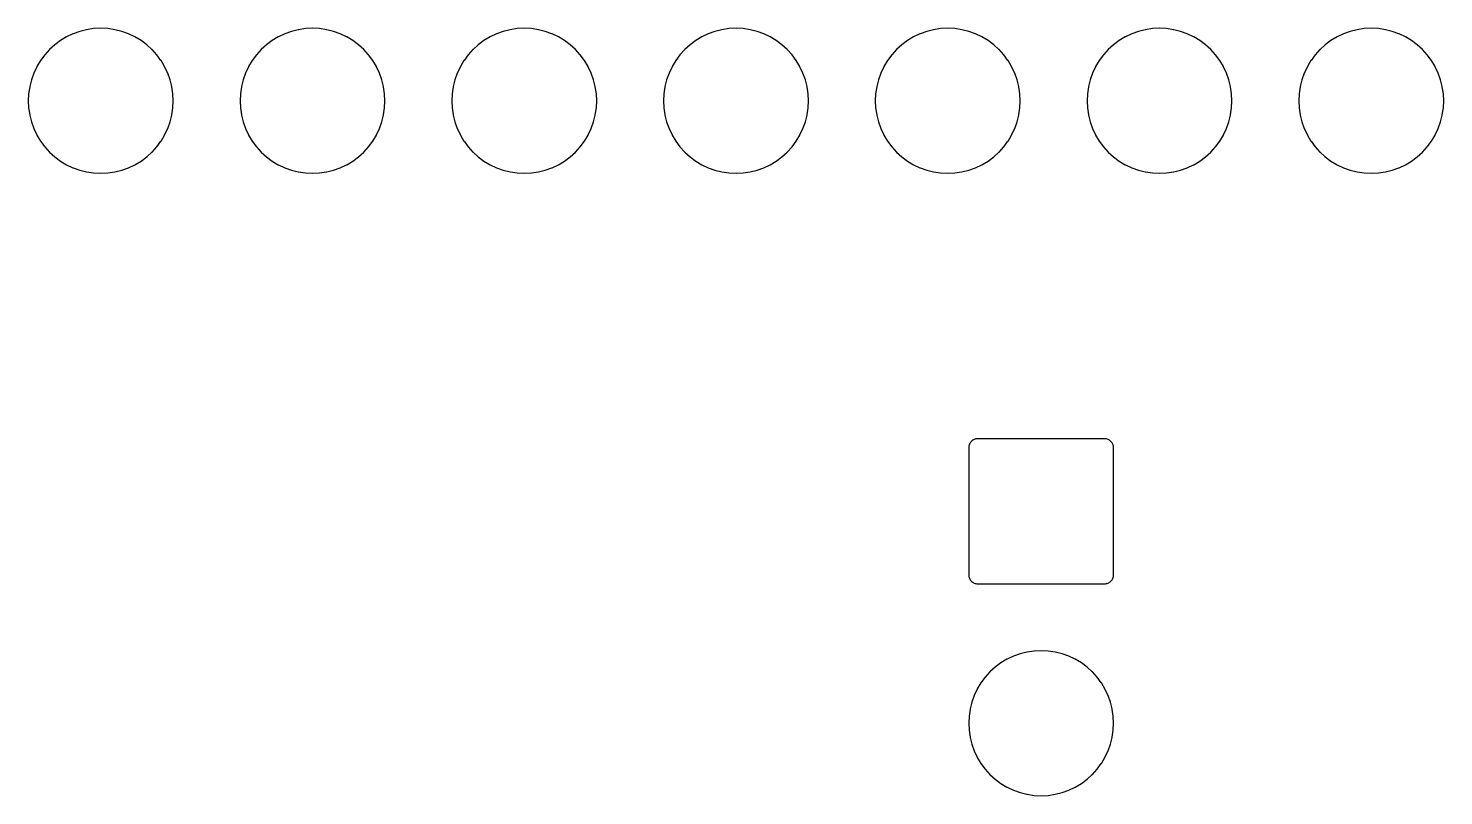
# Model space of a CAD drawing. Header units: metres. Extents: x 102.6 to 173.6, y -131.3 to -53.7.
# Drawn here: x 102.64 to 119.62, y -76.97 to -67.77 of the extents above; entities that cross this region are included whole.
import ezdxf

# ---------------------------------------------------------------- set-up
doc = ezdxf.new("R2010")
doc.units = ezdxf.units.M

msp = doc.modelspace()

# ---------------------------------------------------------------- linework, layer by layer
for points in [[(103.842, -69.443), (103.842, -69.443), (103.843, -69.443), (103.843, -69.443), (103.843, -69.443), (103.919, -69.406), (103.92, -69.406), (103.92, -69.406), (103.92, -69.406), (103.92, -69.406), (103.993, -69.363), (103.993, -69.363), (103.993, -69.363), (103.993, -69.362), (103.993, -69.362), (104.061, -69.312), (104.061, -69.312), (104.061, -69.312), (104.061, -69.312), (104.061, -69.312), (104.124, -69.255), (104.124, -69.255), (104.124, -69.254), (104.125, -69.254), (104.125, -69.254), (104.182, -69.191), (104.182, -69.191), (104.182, -69.191), (104.182, -69.191), (104.182, -69.191), (104.232, -69.123), (104.232, -69.123), (104.233, -69.123), (104.233, -69.123), (104.233, -69.123), (104.276, -69.05), (104.276, -69.05), (104.276, -69.05), (104.276, -69.05), (104.276, -69.049), (104.313, -68.973), (104.313, -68.973), (104.313, -68.973), (104.313, -68.972), (104.313, -68.972), (104.342, -68.892), (104.342, -68.892), (104.342, -68.892), (104.342, -68.892), (104.342, -68.892), (104.362, -68.81), (104.362, -68.81), (104.362, -68.81), (104.362, -68.809), (104.362, -68.809), (104.375, -68.725), (104.375, -68.725), (104.375, -68.725), (104.375, -68.725), (104.375, -68.725), (104.379, -68.64), (104.379, -68.64), (104.379, -68.64), (104.379, -68.64), (104.379, -68.64), (104.375, -68.555), (104.375, -68.555), (104.375, -68.555), (104.375, -68.555), (104.375, -68.555), (104.362, -68.471), (104.362, -68.471), (104.362, -68.47), (104.362, -68.47), (104.362, -68.47), (104.342, -68.388), (104.342, -68.388), (104.342, -68.388), (104.342, -68.388), (104.342, -68.388), (104.313, -68.308), (104.313, -68.308), (104.313, -68.307), (104.313, -68.307), (104.313, -68.307), (104.276, -68.231), (104.276, -68.23), (104.276, -68.23), (104.276, -68.23), (104.276, -68.23), (104.233, -68.157), (104.233, -68.157), (104.233, -68.157), (104.232, -68.157), (104.232, -68.157), (104.182, -68.089), (104.182, -68.089), (104.182, -68.089), (104.182, -68.089), (104.182, -68.089), (104.125, -68.026), (104.125, -68.026), (104.124, -68.026), (104.124, -68.025), (104.124, -68.025), (104.061, -67.968), (104.061, -67.968), (104.061, -67.968), (104.061, -67.968), (104.061, -67.968), (103.993, -67.918), (103.993, -67.918), (103.993, -67.917), (103.993, -67.917), (103.993, -67.917), (103.92, -67.874), (103.92, -67.874), (103.92, -67.874), (103.92, -67.874), (103.919, -67.874), (103.843, -67.837), (103.843, -67.837), (103.843, -67.837), (103.842, -67.837), (103.842, -67.837), (103.762, -67.808), (103.762, -67.808), (103.762, -67.808), (103.762, -67.808), (103.762, -67.808), (103.68, -67.788), (103.68, -67.788), (103.68, -67.788), (103.679, -67.788), (103.679, -67.788), (103.595, -67.775), (103.595, -67.775), (103.595, -67.775), (103.595, -67.775), (103.595, -67.775), (103.51, -67.771), (103.51, -67.771), (103.51, -67.771), (103.51, -67.771), (103.51, -67.771), (103.425, -67.775), (103.425, -67.775), (103.425, -67.775), (103.425, -67.775), (103.425, -67.775), (103.341, -67.788), (103.341, -67.788), (103.34, -67.788), (103.34, -67.788), (103.34, -67.788), (103.258, -67.808), (103.258, -67.808), (103.258, -67.808), (103.258, -67.808), (103.258, -67.808), (103.178, -67.837), (103.178, -67.837), (103.177, -67.837), (103.177, -67.837), (103.177, -67.837), (103.101, -67.874), (103.1, -67.874), (103.1, -67.874), (103.1, -67.874), (103.1, -67.874), (103.027, -67.917), (103.027, -67.917), (103.027, -67.917), (103.027, -67.918), (103.027, -67.918), (102.959, -67.968), (102.959, -67.968), (102.959, -67.968), (102.959, -67.968), (102.959, -67.968), (102.896, -68.025), (102.896, -68.025), (102.896, -68.026), (102.895, -68.026), (102.895, -68.026), (102.838, -68.089), (102.838, -68.089), (102.838, -68.089), (102.838, -68.089), (102.838, -68.089), (102.788, -68.157), (102.788, -68.157), (102.787, -68.157), (102.787, -68.157), (102.787, -68.157), (102.744, -68.23), (102.744, -68.23), (102.744, -68.23), (102.744, -68.23), (102.744, -68.231), (102.707, -68.307), (102.707, -68.307), (102.707, -68.307), (102.707, -68.308), (102.707, -68.308), (102.678, -68.388), (102.678, -68.388), (102.678, -68.388), (102.678, -68.388), (102.678, -68.388), (102.658, -68.47), (102.658, -68.47), (102.658, -68.47), (102.658, -68.471), (102.658, -68.471), (102.645, -68.555), (102.645, -68.555), (102.645, -68.555), (102.645, -68.555), (102.645, -68.555), (102.641, -68.64), (102.641, -68.64), (102.641, -68.64), (102.641, -68.64), (102.641, -68.64), (102.645, -68.725), (102.645, -68.725), (102.645, -68.725), (102.645, -68.725), (102.645, -68.725), (102.658, -68.809), (102.658, -68.809), (102.658, -68.81), (102.658, -68.81), (102.658, -68.81), (102.678, -68.892), (102.678, -68.892), (102.678, -68.892), (102.678, -68.892), (102.678, -68.892), (102.707, -68.972), (102.707, -68.972), (102.707, -68.973), (102.707, -68.973), (102.707, -68.973), (102.744, -69.049), (102.744, -69.05), (102.744, -69.05), (102.744, -69.05), (102.744, -69.05), (102.787, -69.123), (102.787, -69.123), (102.787, -69.123), (102.788, -69.123), (102.788, -69.123), (102.838, -69.191), (102.838, -69.191), (102.838, -69.191), (102.838, -69.191), (102.838, -69.191), (102.895, -69.254), (102.895, -69.254), (102.896, -69.254), (102.896, -69.255), (102.896, -69.255), (102.959, -69.312), (102.959, -69.312), (102.959, -69.312), (102.959, -69.312), (102.959, -69.312), (103.027, -69.362), (103.027, -69.362), (103.027, -69.363), (103.027, -69.363), (103.027, -69.363), (103.1, -69.406), (103.1, -69.406), (103.1, -69.406), (103.1, -69.406), (103.101, -69.406), (103.177, -69.443), (103.177, -69.443), (103.177, -69.443), (103.178, -69.443), (103.178, -69.443), (103.258, -69.472), (103.258, -69.472), (103.258, -69.472), (103.258, -69.472), (103.258, -69.472), (103.34, -69.492), (103.34, -69.492), (103.34, -69.492), (103.341, -69.492), (103.341, -69.492), (103.425, -69.505), (103.425, -69.505), (103.425, -69.505), (103.425, -69.505), (103.425, -69.505), (103.51, -69.509), (103.51, -69.509), (103.51, -69.509), (103.51, -69.509), (103.51, -69.509), (103.595, -69.505), (103.595, -69.505), (103.595, -69.505), (103.595, -69.505), (103.595, -69.505), (103.679, -69.492), (103.679, -69.492), (103.68, -69.492), (103.68, -69.492), (103.68, -69.492), (103.762, -69.472), (103.762, -69.472), (103.762, -69.472), (103.762, -69.472), (103.762, -69.472), (103.842, -69.443)], [(106.382, -69.443), (106.382, -69.443), (106.383, -69.443), (106.383, -69.443), (106.383, -69.443), (106.459, -69.406), (106.46, -69.406), (106.46, -69.406), (106.46, -69.406), (106.46, -69.406), (106.533, -69.363), (106.533, -69.363), (106.533, -69.363), (106.533, -69.362), (106.533, -69.362), (106.601, -69.312), (106.601, -69.312), (106.601, -69.312), (106.601, -69.312), (106.601, -69.312), (106.664, -69.255), (106.664, -69.255), (106.664, -69.254), (106.665, -69.254), (106.665, -69.254), (106.722, -69.191), (106.722, -69.191), (106.722, -69.191), (106.722, -69.191), (106.722, -69.191), (106.772, -69.123), (106.772, -69.123), (106.773, -69.123), (106.773, -69.123), (106.773, -69.123), (106.816, -69.05), (106.816, -69.05), (106.816, -69.05), (106.816, -69.05), (106.816, -69.049), (106.853, -68.973), (106.853, -68.973), (106.853, -68.973), (106.853, -68.972), (106.853, -68.972), (106.882, -68.892), (106.882, -68.892), (106.882, -68.892), (106.882, -68.892), (106.882, -68.892), (106.902, -68.81), (106.902, -68.81), (106.902, -68.81), (106.902, -68.809), (106.902, -68.809), (106.915, -68.725), (106.915, -68.725), (106.915, -68.725), (106.915, -68.725), (106.915, -68.725), (106.919, -68.64), (106.919, -68.64), (106.919, -68.64), (106.919, -68.64), (106.919, -68.64), (106.915, -68.555), (106.915, -68.555), (106.915, -68.555), (106.915, -68.555), (106.915, -68.555), (106.902, -68.471), (106.902, -68.471), (106.902, -68.47), (106.902, -68.47), (106.902, -68.47), (106.882, -68.388), (106.882, -68.388), (106.882, -68.388), (106.882, -68.388), (106.882, -68.388), (106.853, -68.308), (106.853, -68.308), (106.853, -68.307), (106.853, -68.307), (106.853, -68.307), (106.816, -68.231), (106.816, -68.23), (106.816, -68.23), (106.816, -68.23), (106.816, -68.23), (106.773, -68.157), (106.773, -68.157), (106.773, -68.157), (106.772, -68.157), (106.772, -68.157), (106.722, -68.089), (106.722, -68.089), (106.722, -68.089), (106.722, -68.089), (106.722, -68.089), (106.665, -68.026), (106.665, -68.026), (106.664, -68.026), (106.664, -68.025), (106.664, -68.025), (106.601, -67.968), (106.601, -67.968), (106.601, -67.968), (106.601, -67.968), (106.601, -67.968), (106.533, -67.918), (106.533, -67.918), (106.533, -67.917), (106.533, -67.917), (106.533, -67.917), (106.46, -67.874), (106.46, -67.874), (106.46, -67.874), (106.46, -67.874), (106.459, -67.874), (106.383, -67.837), (106.383, -67.837), (106.383, -67.837), (106.382, -67.837), (106.382, -67.837), (106.302, -67.808), (106.302, -67.808), (106.302, -67.808), (106.302, -67.808), (106.302, -67.808), (106.22, -67.788), (106.22, -67.788), (106.22, -67.788), (106.219, -67.788), (106.219, -67.788), (106.135, -67.775), (106.135, -67.775), (106.135, -67.775), (106.135, -67.775), (106.135, -67.775), (106.05, -67.771), (106.05, -67.771), (106.05, -67.771), (106.05, -67.771), (106.05, -67.771), (105.965, -67.775), (105.965, -67.775), (105.965, -67.775), (105.965, -67.775), (105.965, -67.775), (105.881, -67.788), (105.881, -67.788), (105.88, -67.788), (105.88, -67.788), (105.88, -67.788), (105.798, -67.808), (105.798, -67.808), (105.798, -67.808), (105.798, -67.808), (105.798, -67.808), (105.718, -67.837), (105.718, -67.837), (105.717, -67.837), (105.717, -67.837), (105.717, -67.837), (105.641, -67.874), (105.64, -67.874), (105.64, -67.874), (105.64, -67.874), (105.64, -67.874), (105.567, -67.917), (105.567, -67.917), (105.567, -67.917), (105.567, -67.918), (105.567, -67.918), (105.499, -67.968), (105.499, -67.968), (105.499, -67.968), (105.499, -67.968), (105.499, -67.968), (105.436, -68.025), (105.436, -68.025), (105.436, -68.026), (105.435, -68.026), (105.435, -68.026), (105.378, -68.089), (105.378, -68.089), (105.378, -68.089), (105.378, -68.089), (105.378, -68.089), (105.328, -68.157), (105.328, -68.157), (105.327, -68.157), (105.327, -68.157), (105.327, -68.157), (105.284, -68.23), (105.284, -68.23), (105.284, -68.23), (105.284, -68.23), (105.284, -68.231), (105.247, -68.307), (105.247, -68.307), (105.247, -68.307), (105.247, -68.308), (105.247, -68.308), (105.218, -68.388), (105.218, -68.388), (105.218, -68.388), (105.218, -68.388), (105.218, -68.388), (105.198, -68.47), (105.198, -68.47), (105.198, -68.47), (105.198, -68.471), (105.198, -68.471), (105.185, -68.555), (105.185, -68.555), (105.185, -68.555), (105.185, -68.555), (105.185, -68.555), (105.181, -68.64), (105.181, -68.64), (105.181, -68.64), (105.181, -68.64), (105.181, -68.64), (105.185, -68.725), (105.185, -68.725), (105.185, -68.725), (105.185, -68.725), (105.185, -68.725), (105.198, -68.809), (105.198, -68.809), (105.198, -68.81), (105.198, -68.81), (105.198, -68.81), (105.218, -68.892), (105.218, -68.892), (105.218, -68.892), (105.218, -68.892), (105.218, -68.892), (105.247, -68.972), (105.247, -68.972), (105.247, -68.973), (105.247, -68.973), (105.247, -68.973), (105.284, -69.049), (105.284, -69.05), (105.284, -69.05), (105.284, -69.05), (105.284, -69.05), (105.327, -69.123), (105.327, -69.123), (105.327, -69.123), (105.328, -69.123), (105.328, -69.123), (105.378, -69.191), (105.378, -69.191), (105.378, -69.191), (105.378, -69.191), (105.378, -69.191), (105.435, -69.254), (105.435, -69.254), (105.436, -69.254), (105.436, -69.255), (105.436, -69.255), (105.499, -69.312), (105.499, -69.312), (105.499, -69.312), (105.499, -69.312), (105.499, -69.312), (105.567, -69.362), (105.567, -69.362), (105.567, -69.363), (105.567, -69.363), (105.567, -69.363), (105.64, -69.406), (105.64, -69.406), (105.64, -69.406), (105.64, -69.406), (105.641, -69.406), (105.717, -69.443), (105.717, -69.443), (105.717, -69.443), (105.718, -69.443), (105.718, -69.443), (105.798, -69.472), (105.798, -69.472), (105.798, -69.472), (105.798, -69.472), (105.798, -69.472), (105.88, -69.492), (105.88, -69.492), (105.88, -69.492), (105.881, -69.492), (105.881, -69.492), (105.965, -69.505), (105.965, -69.505), (105.965, -69.505), (105.965, -69.505), (105.965, -69.505), (106.05, -69.509), (106.05, -69.509), (106.05, -69.509), (106.05, -69.509), (106.05, -69.509), (106.135, -69.505), (106.135, -69.505), (106.135, -69.505), (106.135, -69.505), (106.135, -69.505), (106.219, -69.492), (106.219, -69.492), (106.22, -69.492), (106.22, -69.492), (106.22, -69.492), (106.302, -69.472), (106.302, -69.472), (106.302, -69.472), (106.302, -69.472), (106.302, -69.472), (106.382, -69.443)], [(108.922, -69.443), (108.922, -69.443), (108.923, -69.443), (108.923, -69.443), (108.923, -69.443), (108.999, -69.406), (109, -69.406), (109, -69.406), (109, -69.406), (109, -69.406), (109.073, -69.363), (109.073, -69.363), (109.073, -69.363), (109.073, -69.362), (109.073, -69.362), (109.141, -69.312), (109.141, -69.312), (109.141, -69.312), (109.141, -69.312), (109.141, -69.312), (109.204, -69.255), (109.204, -69.255), (109.204, -69.254), (109.205, -69.254), (109.205, -69.254), (109.262, -69.191), (109.262, -69.191), (109.262, -69.191), (109.262, -69.191), (109.262, -69.191), (109.312, -69.123), (109.312, -69.123), (109.313, -69.123), (109.313, -69.123), (109.313, -69.123), (109.356, -69.05), (109.356, -69.05), (109.356, -69.05), (109.356, -69.05), (109.356, -69.049), (109.393, -68.973), (109.393, -68.973), (109.393, -68.973), (109.393, -68.972), (109.393, -68.972), (109.422, -68.892), (109.422, -68.892), (109.422, -68.892), (109.422, -68.892), (109.422, -68.892), (109.442, -68.81), (109.442, -68.81), (109.442, -68.81), (109.442, -68.809), (109.442, -68.809), (109.455, -68.725), (109.455, -68.725), (109.455, -68.725), (109.455, -68.725), (109.455, -68.725), (109.459, -68.64), (109.459, -68.64), (109.459, -68.64), (109.459, -68.64), (109.459, -68.64), (109.455, -68.555), (109.455, -68.555), (109.455, -68.555), (109.455, -68.555), (109.455, -68.555), (109.442, -68.471), (109.442, -68.471), (109.442, -68.47), (109.442, -68.47), (109.442, -68.47), (109.422, -68.388), (109.422, -68.388), (109.422, -68.388), (109.422, -68.388), (109.422, -68.388), (109.393, -68.308), (109.393, -68.308), (109.393, -68.307), (109.393, -68.307), (109.393, -68.307), (109.356, -68.231), (109.356, -68.23), (109.356, -68.23), (109.356, -68.23), (109.356, -68.23), (109.313, -68.157), (109.313, -68.157), (109.313, -68.157), (109.312, -68.157), (109.312, -68.157), (109.262, -68.089), (109.262, -68.089), (109.262, -68.089), (109.262, -68.089), (109.262, -68.089), (109.205, -68.026), (109.205, -68.026), (109.204, -68.026), (109.204, -68.025), (109.204, -68.025), (109.141, -67.968), (109.141, -67.968), (109.141, -67.968), (109.141, -67.968), (109.141, -67.968), (109.073, -67.918), (109.073, -67.918), (109.073, -67.917), (109.073, -67.917), (109.073, -67.917), (109, -67.874), (109, -67.874), (109, -67.874), (109, -67.874), (108.999, -67.874), (108.923, -67.837), (108.923, -67.837), (108.923, -67.837), (108.922, -67.837), (108.922, -67.837), (108.842, -67.808), (108.842, -67.808), (108.842, -67.808), (108.842, -67.808), (108.842, -67.808), (108.76, -67.788), (108.76, -67.788), (108.76, -67.788), (108.759, -67.788), (108.759, -67.788), (108.675, -67.775), (108.675, -67.775), (108.675, -67.775), (108.675, -67.775), (108.675, -67.775), (108.59, -67.771), (108.59, -67.771), (108.59, -67.771), (108.59, -67.771), (108.59, -67.771), (108.505, -67.775), (108.505, -67.775), (108.505, -67.775), (108.505, -67.775), (108.505, -67.775), (108.421, -67.788), (108.421, -67.788), (108.42, -67.788), (108.42, -67.788), (108.42, -67.788), (108.338, -67.808), (108.338, -67.808), (108.338, -67.808), (108.338, -67.808), (108.338, -67.808), (108.258, -67.837), (108.258, -67.837), (108.257, -67.837), (108.257, -67.837), (108.257, -67.837), (108.181, -67.874), (108.18, -67.874), (108.18, -67.874), (108.18, -67.874), (108.18, -67.874), (108.107, -67.917), (108.107, -67.917), (108.107, -67.917), (108.107, -67.918), (108.107, -67.918), (108.039, -67.968), (108.039, -67.968), (108.039, -67.968), (108.039, -67.968), (108.039, -67.968), (107.976, -68.025), (107.976, -68.025), (107.976, -68.026), (107.975, -68.026), (107.975, -68.026), (107.918, -68.089), (107.918, -68.089), (107.918, -68.089), (107.918, -68.089), (107.918, -68.089), (107.868, -68.157), (107.868, -68.157), (107.867, -68.157), (107.867, -68.157), (107.867, -68.157), (107.824, -68.23), (107.824, -68.23), (107.824, -68.23), (107.824, -68.23), (107.824, -68.231), (107.787, -68.307), (107.787, -68.307), (107.787, -68.307), (107.787, -68.308), (107.787, -68.308), (107.758, -68.388), (107.758, -68.388), (107.758, -68.388), (107.758, -68.388), (107.758, -68.388), (107.738, -68.47), (107.738, -68.47), (107.738, -68.47), (107.738, -68.471), (107.738, -68.471), (107.725, -68.555), (107.725, -68.555), (107.725, -68.555), (107.725, -68.555), (107.725, -68.555), (107.721, -68.64), (107.721, -68.64), (107.721, -68.64), (107.721, -68.64), (107.721, -68.64), (107.725, -68.725), (107.725, -68.725), (107.725, -68.725), (107.725, -68.725), (107.725, -68.725), (107.738, -68.809), (107.738, -68.809), (107.738, -68.81), (107.738, -68.81), (107.738, -68.81), (107.758, -68.892), (107.758, -68.892), (107.758, -68.892), (107.758, -68.892), (107.758, -68.892), (107.787, -68.972), (107.787, -68.972), (107.787, -68.973), (107.787, -68.973), (107.787, -68.973), (107.824, -69.049), (107.824, -69.05), (107.824, -69.05), (107.824, -69.05), (107.824, -69.05), (107.867, -69.123), (107.867, -69.123), (107.867, -69.123), (107.868, -69.123), (107.868, -69.123), (107.918, -69.191), (107.918, -69.191), (107.918, -69.191), (107.918, -69.191), (107.918, -69.191), (107.975, -69.254), (107.975, -69.254), (107.976, -69.254), (107.976, -69.255), (107.976, -69.255), (108.039, -69.312), (108.039, -69.312), (108.039, -69.312), (108.039, -69.312), (108.039, -69.312), (108.107, -69.362), (108.107, -69.362), (108.107, -69.363), (108.107, -69.363), (108.107, -69.363), (108.18, -69.406), (108.18, -69.406), (108.18, -69.406), (108.18, -69.406), (108.181, -69.406), (108.257, -69.443), (108.257, -69.443), (108.257, -69.443), (108.258, -69.443), (108.258, -69.443), (108.338, -69.472), (108.338, -69.472), (108.338, -69.472), (108.338, -69.472), (108.338, -69.472), (108.42, -69.492), (108.42, -69.492), (108.42, -69.492), (108.421, -69.492), (108.421, -69.492), (108.505, -69.505), (108.505, -69.505), (108.505, -69.505), (108.505, -69.505), (108.505, -69.505), (108.59, -69.509), (108.59, -69.509), (108.59, -69.509), (108.59, -69.509), (108.59, -69.509), (108.675, -69.505), (108.675, -69.505), (108.675, -69.505), (108.675, -69.505), (108.675, -69.505), (108.759, -69.492), (108.759, -69.492), (108.76, -69.492), (108.76, -69.492), (108.76, -69.492), (108.842, -69.472), (108.842, -69.472), (108.842, -69.472), (108.842, -69.472), (108.842, -69.472), (108.922, -69.443)], [(111.462, -69.443), (111.462, -69.443), (111.463, -69.443), (111.463, -69.443), (111.463, -69.443), (111.539, -69.406), (111.54, -69.406), (111.54, -69.406), (111.54, -69.406), (111.54, -69.406), (111.613, -69.363), (111.613, -69.363), (111.613, -69.363), (111.613, -69.362), (111.613, -69.362), (111.681, -69.312), (111.681, -69.312), (111.681, -69.312), (111.681, -69.312), (111.681, -69.312), (111.744, -69.255), (111.744, -69.255), (111.744, -69.254), (111.745, -69.254), (111.745, -69.254), (111.802, -69.191), (111.802, -69.191), (111.802, -69.191), (111.802, -69.191), (111.802, -69.191), (111.852, -69.123), (111.852, -69.123), (111.853, -69.123), (111.853, -69.123), (111.853, -69.123), (111.896, -69.05), (111.896, -69.05), (111.896, -69.05), (111.896, -69.05), (111.896, -69.049), (111.933, -68.973), (111.933, -68.973), (111.933, -68.973), (111.933, -68.972), (111.933, -68.972), (111.962, -68.892), (111.962, -68.892), (111.962, -68.892), (111.962, -68.892), (111.962, -68.892), (111.982, -68.81), (111.982, -68.81), (111.982, -68.81), (111.982, -68.809), (111.982, -68.809), (111.995, -68.725), (111.995, -68.725), (111.995, -68.725), (111.995, -68.725), (111.995, -68.725), (111.999, -68.64), (111.999, -68.64), (111.999, -68.64), (111.999, -68.64), (111.999, -68.64), (111.995, -68.555), (111.995, -68.555), (111.995, -68.555), (111.995, -68.555), (111.995, -68.555), (111.982, -68.471), (111.982, -68.471), (111.982, -68.47), (111.982, -68.47), (111.982, -68.47), (111.962, -68.388), (111.962, -68.388), (111.962, -68.388), (111.962, -68.388), (111.962, -68.388), (111.933, -68.308), (111.933, -68.308), (111.933, -68.307), (111.933, -68.307), (111.933, -68.307), (111.896, -68.231), (111.896, -68.23), (111.896, -68.23), (111.896, -68.23), (111.896, -68.23), (111.853, -68.157), (111.853, -68.157), (111.853, -68.157), (111.852, -68.157), (111.852, -68.157), (111.802, -68.089), (111.802, -68.089), (111.802, -68.089), (111.802, -68.089), (111.802, -68.089), (111.745, -68.026), (111.745, -68.026), (111.744, -68.026), (111.744, -68.025), (111.744, -68.025), (111.681, -67.968), (111.681, -67.968), (111.681, -67.968), (111.681, -67.968), (111.681, -67.968), (111.613, -67.918), (111.613, -67.918), (111.613, -67.917), (111.613, -67.917), (111.613, -67.917), (111.54, -67.874), (111.54, -67.874), (111.54, -67.874), (111.54, -67.874), (111.539, -67.874), (111.463, -67.837), (111.463, -67.837), (111.463, -67.837), (111.462, -67.837), (111.462, -67.837), (111.382, -67.808), (111.382, -67.808), (111.382, -67.808), (111.382, -67.808), (111.382, -67.808), (111.3, -67.788), (111.3, -67.788), (111.3, -67.788), (111.299, -67.788), (111.299, -67.788), (111.215, -67.775), (111.215, -67.775), (111.215, -67.775), (111.215, -67.775), (111.215, -67.775), (111.13, -67.771), (111.13, -67.771), (111.13, -67.771), (111.13, -67.771), (111.13, -67.771), (111.045, -67.775), (111.045, -67.775), (111.045, -67.775), (111.045, -67.775), (111.045, -67.775), (110.961, -67.788), (110.961, -67.788), (110.96, -67.788), (110.96, -67.788), (110.96, -67.788), (110.878, -67.808), (110.878, -67.808), (110.878, -67.808), (110.878, -67.808), (110.878, -67.808), (110.798, -67.837), (110.798, -67.837), (110.797, -67.837), (110.797, -67.837), (110.797, -67.837), (110.721, -67.874), (110.72, -67.874), (110.72, -67.874), (110.72, -67.874), (110.72, -67.874), (110.647, -67.917), (110.647, -67.917), (110.647, -67.917), (110.647, -67.918), (110.647, -67.918), (110.579, -67.968), (110.579, -67.968), (110.579, -67.968), (110.579, -67.968), (110.579, -67.968), (110.516, -68.025), (110.516, -68.025), (110.516, -68.026), (110.515, -68.026), (110.515, -68.026), (110.458, -68.089), (110.458, -68.089), (110.458, -68.089), (110.458, -68.089), (110.458, -68.089), (110.408, -68.157), (110.408, -68.157), (110.407, -68.157), (110.407, -68.157), (110.407, -68.157), (110.364, -68.23), (110.364, -68.23), (110.364, -68.23), (110.364, -68.23), (110.364, -68.231), (110.327, -68.307), (110.327, -68.307), (110.327, -68.307), (110.327, -68.308), (110.327, -68.308), (110.298, -68.388), (110.298, -68.388), (110.298, -68.388), (110.298, -68.388), (110.298, -68.388), (110.278, -68.47), (110.278, -68.47), (110.278, -68.47), (110.278, -68.471), (110.278, -68.471), (110.265, -68.555), (110.265, -68.555), (110.265, -68.555), (110.265, -68.555), (110.265, -68.555), (110.261, -68.64), (110.261, -68.64), (110.261, -68.64), (110.261, -68.64), (110.261, -68.64), (110.265, -68.725), (110.265, -68.725), (110.265, -68.725), (110.265, -68.725), (110.265, -68.725), (110.278, -68.809), (110.278, -68.809), (110.278, -68.81), (110.278, -68.81), (110.278, -68.81), (110.298, -68.892), (110.298, -68.892), (110.298, -68.892), (110.298, -68.892), (110.298, -68.892), (110.327, -68.972), (110.327, -68.972), (110.327, -68.973), (110.327, -68.973), (110.327, -68.973), (110.364, -69.049), (110.364, -69.05), (110.364, -69.05), (110.364, -69.05), (110.364, -69.05), (110.407, -69.123), (110.407, -69.123), (110.407, -69.123), (110.408, -69.123), (110.408, -69.123), (110.458, -69.191), (110.458, -69.191), (110.458, -69.191), (110.458, -69.191), (110.458, -69.191), (110.515, -69.254), (110.515, -69.254), (110.516, -69.254), (110.516, -69.255), (110.516, -69.255), (110.579, -69.312), (110.579, -69.312), (110.579, -69.312), (110.579, -69.312), (110.579, -69.312), (110.647, -69.362), (110.647, -69.362), (110.647, -69.363), (110.647, -69.363), (110.647, -69.363), (110.72, -69.406), (110.72, -69.406), (110.72, -69.406), (110.72, -69.406), (110.721, -69.406), (110.797, -69.443), (110.797, -69.443), (110.797, -69.443), (110.798, -69.443), (110.798, -69.443), (110.878, -69.472), (110.878, -69.472), (110.878, -69.472), (110.878, -69.472), (110.878, -69.472), (110.96, -69.492), (110.96, -69.492), (110.96, -69.492), (110.961, -69.492), (110.961, -69.492), (111.045, -69.505), (111.045, -69.505), (111.045, -69.505), (111.045, -69.505), (111.045, -69.505), (111.13, -69.509), (111.13, -69.509), (111.13, -69.509), (111.13, -69.509), (111.13, -69.509), (111.215, -69.505), (111.215, -69.505), (111.215, -69.505), (111.215, -69.505), (111.215, -69.505), (111.299, -69.492), (111.299, -69.492), (111.3, -69.492), (111.3, -69.492), (111.3, -69.492), (111.382, -69.472), (111.382, -69.472), (111.382, -69.472), (111.382, -69.472), (111.382, -69.472), (111.462, -69.443)], [(114.002, -69.443), (114.002, -69.443), (114.003, -69.443), (114.003, -69.443), (114.003, -69.443), (114.079, -69.406), (114.08, -69.406), (114.08, -69.406), (114.08, -69.406), (114.08, -69.406), (114.153, -69.363), (114.153, -69.363), (114.153, -69.363), (114.153, -69.362), (114.153, -69.362), (114.221, -69.312), (114.221, -69.312), (114.221, -69.312), (114.221, -69.312), (114.221, -69.312), (114.284, -69.255), (114.284, -69.255), (114.284, -69.254), (114.285, -69.254), (114.285, -69.254), (114.342, -69.191), (114.342, -69.191), (114.342, -69.191), (114.342, -69.191), (114.342, -69.191), (114.392, -69.123), (114.392, -69.123), (114.393, -69.123), (114.393, -69.123), (114.393, -69.123), (114.436, -69.05), (114.436, -69.05), (114.436, -69.05), (114.436, -69.05), (114.436, -69.049), (114.473, -68.973), (114.473, -68.973), (114.473, -68.973), (114.473, -68.972), (114.473, -68.972), (114.502, -68.892), (114.502, -68.892), (114.502, -68.892), (114.502, -68.892), (114.502, -68.892), (114.522, -68.81), (114.522, -68.81), (114.522, -68.81), (114.522, -68.809), (114.522, -68.809), (114.535, -68.725), (114.535, -68.725), (114.535, -68.725), (114.535, -68.725), (114.535, -68.725), (114.539, -68.64), (114.539, -68.64), (114.539, -68.64), (114.539, -68.64), (114.539, -68.64), (114.535, -68.555), (114.535, -68.555), (114.535, -68.555), (114.535, -68.555), (114.535, -68.555), (114.522, -68.471), (114.522, -68.471), (114.522, -68.47), (114.522, -68.47), (114.522, -68.47), (114.502, -68.388), (114.502, -68.388), (114.502, -68.388), (114.502, -68.388), (114.502, -68.388), (114.473, -68.308), (114.473, -68.308), (114.473, -68.307), (114.473, -68.307), (114.473, -68.307), (114.436, -68.231), (114.436, -68.23), (114.436, -68.23), (114.436, -68.23), (114.436, -68.23), (114.393, -68.157), (114.393, -68.157), (114.393, -68.157), (114.392, -68.157), (114.392, -68.157), (114.342, -68.089), (114.342, -68.089), (114.342, -68.089), (114.342, -68.089), (114.342, -68.089), (114.285, -68.026), (114.285, -68.026), (114.284, -68.026), (114.284, -68.025), (114.284, -68.025), (114.221, -67.968), (114.221, -67.968), (114.221, -67.968), (114.221, -67.968), (114.221, -67.968), (114.153, -67.918), (114.153, -67.918), (114.153, -67.917), (114.153, -67.917), (114.153, -67.917), (114.08, -67.874), (114.08, -67.874), (114.08, -67.874), (114.08, -67.874), (114.079, -67.874), (114.003, -67.837), (114.003, -67.837), (114.003, -67.837), (114.002, -67.837), (114.002, -67.837), (113.922, -67.808), (113.922, -67.808), (113.922, -67.808), (113.922, -67.808), (113.922, -67.808), (113.84, -67.788), (113.84, -67.788), (113.84, -67.788), (113.839, -67.788), (113.839, -67.788), (113.755, -67.775), (113.755, -67.775), (113.755, -67.775), (113.755, -67.775), (113.755, -67.775), (113.67, -67.771), (113.67, -67.771), (113.67, -67.771), (113.67, -67.771), (113.67, -67.771), (113.585, -67.775), (113.585, -67.775), (113.585, -67.775), (113.585, -67.775), (113.585, -67.775), (113.501, -67.788), (113.501, -67.788), (113.5, -67.788), (113.5, -67.788), (113.5, -67.788), (113.418, -67.808), (113.418, -67.808), (113.418, -67.808), (113.418, -67.808), (113.418, -67.808), (113.338, -67.837), (113.338, -67.837), (113.337, -67.837), (113.337, -67.837), (113.337, -67.837), (113.261, -67.874), (113.26, -67.874), (113.26, -67.874), (113.26, -67.874), (113.26, -67.874), (113.187, -67.917), (113.187, -67.917), (113.187, -67.917), (113.187, -67.918), (113.187, -67.918), (113.119, -67.968), (113.119, -67.968), (113.119, -67.968), (113.119, -67.968), (113.119, -67.968), (113.056, -68.025), (113.056, -68.025), (113.056, -68.026), (113.055, -68.026), (113.055, -68.026), (112.998, -68.089), (112.998, -68.089), (112.998, -68.089), (112.998, -68.089), (112.998, -68.089), (112.948, -68.157), (112.948, -68.157), (112.947, -68.157), (112.947, -68.157), (112.947, -68.157), (112.904, -68.23), (112.904, -68.23), (112.904, -68.23), (112.904, -68.23), (112.904, -68.231), (112.867, -68.307), (112.867, -68.307), (112.867, -68.307), (112.867, -68.308), (112.867, -68.308), (112.838, -68.388), (112.838, -68.388), (112.838, -68.388), (112.838, -68.388), (112.838, -68.388), (112.818, -68.47), (112.818, -68.47), (112.818, -68.47), (112.818, -68.471), (112.818, -68.471), (112.805, -68.555), (112.805, -68.555), (112.805, -68.555), (112.805, -68.555), (112.805, -68.555), (112.801, -68.64), (112.801, -68.64), (112.801, -68.64), (112.801, -68.64), (112.801, -68.64), (112.805, -68.725), (112.805, -68.725), (112.805, -68.725), (112.805, -68.725), (112.805, -68.725), (112.818, -68.809), (112.818, -68.809), (112.818, -68.81), (112.818, -68.81), (112.818, -68.81), (112.838, -68.892), (112.838, -68.892), (112.838, -68.892), (112.838, -68.892), (112.838, -68.892), (112.867, -68.972), (112.867, -68.972), (112.867, -68.973), (112.867, -68.973), (112.867, -68.973), (112.904, -69.049), (112.904, -69.05), (112.904, -69.05), (112.904, -69.05), (112.904, -69.05), (112.947, -69.123), (112.947, -69.123), (112.947, -69.123), (112.948, -69.123), (112.948, -69.123), (112.998, -69.191), (112.998, -69.191), (112.998, -69.191), (112.998, -69.191), (112.998, -69.191), (113.055, -69.254), (113.055, -69.254), (113.056, -69.254), (113.056, -69.255), (113.056, -69.255), (113.119, -69.312), (113.119, -69.312), (113.119, -69.312), (113.119, -69.312), (113.119, -69.312), (113.187, -69.362), (113.187, -69.362), (113.187, -69.363), (113.187, -69.363), (113.187, -69.363), (113.26, -69.406), (113.26, -69.406), (113.26, -69.406), (113.26, -69.406), (113.261, -69.406), (113.337, -69.443), (113.337, -69.443), (113.337, -69.443), (113.338, -69.443), (113.338, -69.443), (113.418, -69.472), (113.418, -69.472), (113.418, -69.472), (113.418, -69.472), (113.418, -69.472), (113.5, -69.492), (113.5, -69.492), (113.5, -69.492), (113.501, -69.492), (113.501, -69.492), (113.585, -69.505), (113.585, -69.505), (113.585, -69.505), (113.585, -69.505), (113.585, -69.505), (113.67, -69.509), (113.67, -69.509), (113.67, -69.509), (113.67, -69.509), (113.67, -69.509), (113.755, -69.505), (113.755, -69.505), (113.755, -69.505), (113.755, -69.505), (113.755, -69.505), (113.839, -69.492), (113.839, -69.492), (113.84, -69.492), (113.84, -69.492), (113.84, -69.492), (113.922, -69.472), (113.922, -69.472), (113.922, -69.472), (113.922, -69.472), (113.922, -69.472), (114.002, -69.443)], [(116.542, -69.443), (116.542, -69.443), (116.543, -69.443), (116.543, -69.443), (116.543, -69.443), (116.619, -69.406), (116.62, -69.406), (116.62, -69.406), (116.62, -69.406), (116.62, -69.406), (116.693, -69.363), (116.693, -69.363), (116.693, -69.363), (116.693, -69.362), (116.693, -69.362), (116.761, -69.312), (116.761, -69.312), (116.761, -69.312), (116.761, -69.312), (116.761, -69.312), (116.824, -69.255), (116.824, -69.255), (116.824, -69.254), (116.825, -69.254), (116.825, -69.254), (116.882, -69.191), (116.882, -69.191), (116.882, -69.191), (116.882, -69.191), (116.882, -69.191), (116.932, -69.123), (116.932, -69.123), (116.933, -69.123), (116.933, -69.123), (116.933, -69.123), (116.976, -69.05), (116.976, -69.05), (116.976, -69.05), (116.976, -69.05), (116.976, -69.049), (117.013, -68.973), (117.013, -68.973), (117.013, -68.973), (117.013, -68.972), (117.013, -68.972), (117.042, -68.892), (117.042, -68.892), (117.042, -68.892), (117.042, -68.892), (117.042, -68.892), (117.062, -68.81), (117.062, -68.81), (117.062, -68.81), (117.062, -68.809), (117.062, -68.809), (117.075, -68.725), (117.075, -68.725), (117.075, -68.725), (117.075, -68.725), (117.075, -68.725), (117.079, -68.64), (117.079, -68.64), (117.079, -68.64), (117.079, -68.64), (117.079, -68.64), (117.075, -68.555), (117.075, -68.555), (117.075, -68.555), (117.075, -68.555), (117.075, -68.555), (117.062, -68.471), (117.062, -68.471), (117.062, -68.47), (117.062, -68.47), (117.062, -68.47), (117.042, -68.388), (117.042, -68.388), (117.042, -68.388), (117.042, -68.388), (117.042, -68.388), (117.013, -68.308), (117.013, -68.308), (117.013, -68.307), (117.013, -68.307), (117.013, -68.307), (116.976, -68.231), (116.976, -68.23), (116.976, -68.23), (116.976, -68.23), (116.976, -68.23), (116.933, -68.157), (116.933, -68.157), (116.933, -68.157), (116.932, -68.157), (116.932, -68.157), (116.882, -68.089), (116.882, -68.089), (116.882, -68.089), (116.882, -68.089), (116.882, -68.089), (116.825, -68.026), (116.825, -68.026), (116.824, -68.026), (116.824, -68.025), (116.824, -68.025), (116.761, -67.968), (116.761, -67.968), (116.761, -67.968), (116.761, -67.968), (116.761, -67.968), (116.693, -67.918), (116.693, -67.918), (116.693, -67.917), (116.693, -67.917), (116.693, -67.917), (116.62, -67.874), (116.62, -67.874), (116.62, -67.874), (116.62, -67.874), (116.619, -67.874), (116.543, -67.837), (116.543, -67.837), (116.543, -67.837), (116.542, -67.837), (116.542, -67.837), (116.462, -67.808), (116.462, -67.808), (116.462, -67.808), (116.462, -67.808), (116.462, -67.808), (116.38, -67.788), (116.38, -67.788), (116.38, -67.788), (116.379, -67.788), (116.379, -67.788), (116.295, -67.775), (116.295, -67.775), (116.295, -67.775), (116.295, -67.775), (116.295, -67.775), (116.21, -67.771), (116.21, -67.771), (116.21, -67.771), (116.21, -67.771), (116.21, -67.771), (116.125, -67.775), (116.125, -67.775), (116.125, -67.775), (116.125, -67.775), (116.125, -67.775), (116.041, -67.788), (116.041, -67.788), (116.04, -67.788), (116.04, -67.788), (116.04, -67.788), (115.958, -67.808), (115.958, -67.808), (115.958, -67.808), (115.958, -67.808), (115.958, -67.808), (115.878, -67.837), (115.878, -67.837), (115.877, -67.837), (115.877, -67.837), (115.877, -67.837), (115.801, -67.874), (115.8, -67.874), (115.8, -67.874), (115.8, -67.874), (115.8, -67.874), (115.727, -67.917), (115.727, -67.917), (115.727, -67.917), (115.727, -67.918), (115.727, -67.918), (115.659, -67.968), (115.659, -67.968), (115.659, -67.968), (115.659, -67.968), (115.659, -67.968), (115.596, -68.025), (115.596, -68.025), (115.596, -68.026), (115.595, -68.026), (115.595, -68.026), (115.538, -68.089), (115.538, -68.089), (115.538, -68.089), (115.538, -68.089), (115.538, -68.089), (115.488, -68.157), (115.488, -68.157), (115.487, -68.157), (115.487, -68.157), (115.487, -68.157), (115.444, -68.23), (115.444, -68.23), (115.444, -68.23), (115.444, -68.23), (115.444, -68.231), (115.407, -68.307), (115.407, -68.307), (115.407, -68.307), (115.407, -68.308), (115.407, -68.308), (115.378, -68.388), (115.378, -68.388), (115.378, -68.388), (115.378, -68.388), (115.378, -68.388), (115.358, -68.47), (115.358, -68.47), (115.358, -68.47), (115.358, -68.471), (115.358, -68.471), (115.345, -68.555), (115.345, -68.555), (115.345, -68.555), (115.345, -68.555), (115.345, -68.555), (115.341, -68.64), (115.341, -68.64), (115.341, -68.64), (115.341, -68.64), (115.341, -68.64), (115.345, -68.725), (115.345, -68.725), (115.345, -68.725), (115.345, -68.725), (115.345, -68.725), (115.358, -68.809), (115.358, -68.809), (115.358, -68.81), (115.358, -68.81), (115.358, -68.81), (115.378, -68.892), (115.378, -68.892), (115.378, -68.892), (115.378, -68.892), (115.378, -68.892), (115.407, -68.972), (115.407, -68.972), (115.407, -68.973), (115.407, -68.973), (115.407, -68.973), (115.444, -69.049), (115.444, -69.05), (115.444, -69.05), (115.444, -69.05), (115.444, -69.05), (115.487, -69.123), (115.487, -69.123), (115.487, -69.123), (115.488, -69.123), (115.488, -69.123), (115.538, -69.191), (115.538, -69.191), (115.538, -69.191), (115.538, -69.191), (115.538, -69.191), (115.595, -69.254), (115.595, -69.254), (115.596, -69.254), (115.596, -69.255), (115.596, -69.255), (115.659, -69.312), (115.659, -69.312), (115.659, -69.312), (115.659, -69.312), (115.659, -69.312), (115.727, -69.362), (115.727, -69.362), (115.727, -69.363), (115.727, -69.363), (115.727, -69.363), (115.8, -69.406), (115.8, -69.406), (115.8, -69.406), (115.8, -69.406), (115.801, -69.406), (115.877, -69.443), (115.877, -69.443), (115.877, -69.443), (115.878, -69.443), (115.878, -69.443), (115.958, -69.472), (115.958, -69.472), (115.958, -69.472), (115.958, -69.472), (115.958, -69.472), (116.04, -69.492), (116.04, -69.492), (116.04, -69.492), (116.041, -69.492), (116.041, -69.492), (116.125, -69.505), (116.125, -69.505), (116.125, -69.505), (116.125, -69.505), (116.125, -69.505), (116.21, -69.509), (116.21, -69.509), (116.21, -69.509), (116.21, -69.509), (116.21, -69.509), (116.295, -69.505), (116.295, -69.505), (116.295, -69.505), (116.295, -69.505), (116.295, -69.505), (116.379, -69.492), (116.379, -69.492), (116.38, -69.492), (116.38, -69.492), (116.38, -69.492), (116.462, -69.472), (116.462, -69.472), (116.462, -69.472), (116.462, -69.472), (116.462, -69.472), (116.542, -69.443)], [(119.082, -69.443), (119.082, -69.443), (119.083, -69.443), (119.083, -69.443), (119.083, -69.443), (119.159, -69.406), (119.16, -69.406), (119.16, -69.406), (119.16, -69.406), (119.16, -69.406), (119.233, -69.363), (119.233, -69.363), (119.233, -69.363), (119.233, -69.362), (119.233, -69.362), (119.301, -69.312), (119.301, -69.312), (119.301, -69.312), (119.301, -69.312), (119.301, -69.312), (119.364, -69.255), (119.364, -69.255), (119.364, -69.254), (119.365, -69.254), (119.365, -69.254), (119.422, -69.191), (119.422, -69.191), (119.422, -69.191), (119.422, -69.191), (119.422, -69.191), (119.472, -69.123), (119.472, -69.123), (119.473, -69.123), (119.473, -69.123), (119.473, -69.123), (119.516, -69.05), (119.516, -69.05), (119.516, -69.05), (119.516, -69.05), (119.516, -69.049), (119.553, -68.973), (119.553, -68.973), (119.553, -68.973), (119.553, -68.972), (119.553, -68.972), (119.582, -68.892), (119.582, -68.892), (119.582, -68.892), (119.582, -68.892), (119.582, -68.892), (119.602, -68.81), (119.602, -68.81), (119.602, -68.81), (119.602, -68.809), (119.602, -68.809), (119.615, -68.725), (119.615, -68.725), (119.615, -68.725), (119.615, -68.725), (119.615, -68.725), (119.619, -68.64), (119.619, -68.64), (119.619, -68.64), (119.619, -68.64), (119.619, -68.64), (119.615, -68.555), (119.615, -68.555), (119.615, -68.555), (119.615, -68.555), (119.615, -68.555), (119.602, -68.471), (119.602, -68.471), (119.602, -68.47), (119.602, -68.47), (119.602, -68.47), (119.582, -68.388), (119.582, -68.388), (119.582, -68.388), (119.582, -68.388), (119.582, -68.388), (119.553, -68.308), (119.553, -68.308), (119.553, -68.307), (119.553, -68.307), (119.553, -68.307), (119.516, -68.231), (119.516, -68.23), (119.516, -68.23), (119.516, -68.23), (119.516, -68.23), (119.473, -68.157), (119.473, -68.157), (119.473, -68.157), (119.472, -68.157), (119.472, -68.157), (119.422, -68.089), (119.422, -68.089), (119.422, -68.089), (119.422, -68.089), (119.422, -68.089), (119.365, -68.026), (119.365, -68.026), (119.364, -68.026), (119.364, -68.025), (119.364, -68.025), (119.301, -67.968), (119.301, -67.968), (119.301, -67.968), (119.301, -67.968), (119.301, -67.968), (119.233, -67.918), (119.233, -67.918), (119.233, -67.917), (119.233, -67.917), (119.233, -67.917), (119.16, -67.874), (119.16, -67.874), (119.16, -67.874), (119.16, -67.874), (119.159, -67.874), (119.083, -67.837), (119.083, -67.837), (119.083, -67.837), (119.082, -67.837), (119.082, -67.837), (119.002, -67.808), (119.002, -67.808), (119.002, -67.808), (119.002, -67.808), (119.002, -67.808), (118.92, -67.788), (118.92, -67.788), (118.92, -67.788), (118.919, -67.788), (118.919, -67.788), (118.835, -67.775), (118.835, -67.775), (118.835, -67.775), (118.835, -67.775), (118.835, -67.775), (118.75, -67.771), (118.75, -67.771), (118.75, -67.771), (118.75, -67.771), (118.75, -67.771), (118.665, -67.775), (118.665, -67.775), (118.665, -67.775), (118.665, -67.775), (118.665, -67.775), (118.581, -67.788), (118.581, -67.788), (118.58, -67.788), (118.58, -67.788), (118.58, -67.788), (118.498, -67.808), (118.498, -67.808), (118.498, -67.808), (118.498, -67.808), (118.498, -67.808), (118.418, -67.837), (118.418, -67.837), (118.417, -67.837), (118.417, -67.837), (118.417, -67.837), (118.341, -67.874), (118.34, -67.874), (118.34, -67.874), (118.34, -67.874), (118.34, -67.874), (118.267, -67.917), (118.267, -67.917), (118.267, -67.917), (118.267, -67.918), (118.267, -67.918), (118.199, -67.968), (118.199, -67.968), (118.199, -67.968), (118.199, -67.968), (118.199, -67.968), (118.136, -68.025), (118.136, -68.025), (118.136, -68.026), (118.135, -68.026), (118.135, -68.026), (118.078, -68.089), (118.078, -68.089), (118.078, -68.089), (118.078, -68.089), (118.078, -68.089), (118.028, -68.157), (118.028, -68.157), (118.027, -68.157), (118.027, -68.157), (118.027, -68.157), (117.984, -68.23), (117.984, -68.23), (117.984, -68.23), (117.984, -68.23), (117.984, -68.231), (117.947, -68.307), (117.947, -68.307), (117.947, -68.307), (117.947, -68.308), (117.947, -68.308), (117.918, -68.388), (117.918, -68.388), (117.918, -68.388), (117.918, -68.388), (117.918, -68.388), (117.898, -68.47), (117.898, -68.47), (117.898, -68.47), (117.898, -68.471), (117.898, -68.471), (117.885, -68.555), (117.885, -68.555), (117.885, -68.555), (117.885, -68.555), (117.885, -68.555), (117.881, -68.64), (117.881, -68.64), (117.881, -68.64), (117.881, -68.64), (117.881, -68.64), (117.885, -68.725), (117.885, -68.725), (117.885, -68.725), (117.885, -68.725), (117.885, -68.725), (117.898, -68.809), (117.898, -68.809), (117.898, -68.81), (117.898, -68.81), (117.898, -68.81), (117.918, -68.892), (117.918, -68.892), (117.918, -68.892), (117.918, -68.892), (117.918, -68.892), (117.947, -68.972), (117.947, -68.972), (117.947, -68.973), (117.947, -68.973), (117.947, -68.973), (117.984, -69.049), (117.984, -69.05), (117.984, -69.05), (117.984, -69.05), (117.984, -69.05), (118.027, -69.123), (118.027, -69.123), (118.027, -69.123), (118.028, -69.123), (118.028, -69.123), (118.078, -69.191), (118.078, -69.191), (118.078, -69.191), (118.078, -69.191), (118.078, -69.191), (118.135, -69.254), (118.135, -69.254), (118.136, -69.254), (118.136, -69.255), (118.136, -69.255), (118.199, -69.312), (118.199, -69.312), (118.199, -69.312), (118.199, -69.312), (118.199, -69.312), (118.267, -69.362), (118.267, -69.362), (118.267, -69.363), (118.267, -69.363), (118.267, -69.363), (118.34, -69.406), (118.34, -69.406), (118.34, -69.406), (118.34, -69.406), (118.341, -69.406), (118.417, -69.443), (118.417, -69.443), (118.417, -69.443), (118.418, -69.443), (118.418, -69.443), (118.498, -69.472), (118.498, -69.472), (118.498, -69.472), (118.498, -69.472), (118.498, -69.472), (118.58, -69.492), (118.58, -69.492), (118.58, -69.492), (118.581, -69.492), (118.581, -69.492), (118.665, -69.505), (118.665, -69.505), (118.665, -69.505), (118.665, -69.505), (118.665, -69.505), (118.75, -69.509), (118.75, -69.509), (118.75, -69.509), (118.75, -69.509), (118.75, -69.509), (118.835, -69.505), (118.835, -69.505), (118.835, -69.505), (118.835, -69.505), (118.835, -69.505), (118.919, -69.492), (118.919, -69.492), (118.92, -69.492), (118.92, -69.492), (118.92, -69.492), (119.002, -69.472), (119.002, -69.472), (119.002, -69.472), (119.002, -69.472), (119.002, -69.472), (119.082, -69.443)], [(115.659, -72.798), (115.659, -72.798), (115.659, -72.798), (115.658, -72.788), (115.658, -72.788), (115.658, -72.788), (115.658, -72.787), (115.658, -72.787), (115.657, -72.777), (115.657, -72.777), (115.657, -72.777), (115.657, -72.777), (115.657, -72.777), (115.654, -72.767), (115.654, -72.767), (115.654, -72.767), (115.654, -72.767), (115.654, -72.767), (115.651, -72.757), (115.651, -72.757), (115.651, -72.757), (115.651, -72.757), (115.651, -72.757), (115.646, -72.748), (115.646, -72.748), (115.646, -72.748), (115.646, -72.747), (115.646, -72.747), (115.641, -72.739), (115.641, -72.739), (115.641, -72.739), (115.641, -72.738), (115.641, -72.738), (115.635, -72.73), (115.635, -72.73), (115.635, -72.73), (115.635, -72.73), (115.635, -72.73), (115.628, -72.723), (115.628, -72.722), (115.628, -72.722), (115.628, -72.722), (115.627, -72.722), (115.62, -72.715), (115.62, -72.715), (115.62, -72.715), (115.62, -72.715), (115.62, -72.715), (115.612, -72.709), (115.612, -72.709), (115.611, -72.709), (115.611, -72.709), (115.611, -72.709), (115.603, -72.704), (115.603, -72.704), (115.602, -72.704), (115.602, -72.704), (115.602, -72.704), (115.593, -72.699), (115.593, -72.699), (115.593, -72.699), (115.593, -72.699), (115.593, -72.699), (115.583, -72.696), (115.583, -72.696), (115.583, -72.696), (115.583, -72.696), (115.583, -72.696), (115.573, -72.693), (115.573, -72.693), (115.573, -72.693), (115.573, -72.693), (115.573, -72.693), (115.563, -72.692), (115.563, -72.692), (115.562, -72.692), (115.562, -72.692), (115.562, -72.692), (115.552, -72.691), (115.552, -72.691), (115.552, -72.691), (114.028, -72.691), (114.028, -72.691), (114.028, -72.691), (114.018, -72.692), (114.018, -72.692), (114.018, -72.692), (114.017, -72.692), (114.017, -72.692), (114.007, -72.693), (114.007, -72.693), (114.007, -72.693), (114.007, -72.693), (114.007, -72.693), (113.997, -72.696), (113.997, -72.696), (113.997, -72.696), (113.997, -72.696), (113.997, -72.696), (113.987, -72.699), (113.987, -72.699), (113.987, -72.699), (113.987, -72.699), (113.987, -72.699), (113.978, -72.704), (113.978, -72.704), (113.978, -72.704), (113.977, -72.704), (113.977, -72.704), (113.969, -72.709), (113.969, -72.709), (113.969, -72.709), (113.968, -72.709), (113.968, -72.709), (113.96, -72.715), (113.96, -72.715), (113.96, -72.715), (113.96, -72.715), (113.96, -72.715), (113.953, -72.722), (113.952, -72.722), (113.952, -72.722), (113.952, -72.722), (113.952, -72.723), (113.945, -72.73), (113.945, -72.73), (113.945, -72.73), (113.945, -72.73), (113.945, -72.73), (113.939, -72.738), (113.939, -72.738), (113.939, -72.739), (113.939, -72.739), (113.939, -72.739), (113.934, -72.747), (113.934, -72.747), (113.934, -72.748), (113.934, -72.748), (113.934, -72.748), (113.929, -72.757), (113.929, -72.757), (113.929, -72.757), (113.929, -72.757), (113.929, -72.757), (113.926, -72.767), (113.926, -72.767), (113.926, -72.767), (113.926, -72.767), (113.926, -72.767), (113.923, -72.777), (113.923, -72.777), (113.923, -72.777), (113.923, -72.777), (113.923, -72.777), (113.922, -72.787), (113.922, -72.787), (113.922, -72.788), (113.921, -72.788), (113.921, -72.788), (113.921, -72.798), (113.921, -72.798), (113.921, -72.798), (113.921, -74.322), (113.921, -74.322), (113.921, -74.322), (113.921, -74.332), (113.921, -74.332), (113.922, -74.332), (113.922, -74.333), (113.922, -74.333), (113.923, -74.343), (113.923, -74.343), (113.923, -74.343), (113.923, -74.343), (113.923, -74.343), (113.926, -74.353), (113.926, -74.353), (113.926, -74.353), (113.926, -74.353), (113.926, -74.353), (113.929, -74.363), (113.929, -74.363), (113.929, -74.363), (113.929, -74.363), (113.929, -74.363), (113.934, -74.372), (113.934, -74.372), (113.934, -74.372), (113.934, -74.373), (113.934, -74.373), (113.939, -74.381), (113.939, -74.381), (113.939, -74.381), (113.939, -74.382), (113.939, -74.382), (113.945, -74.39), (113.945, -74.39), (113.945, -74.39), (113.945, -74.39), (113.945, -74.39), (113.952, -74.397), (113.952, -74.398), (113.952, -74.398), (113.952, -74.398), (113.953, -74.398), (113.96, -74.405), (113.96, -74.405), (113.96, -74.405), (113.96, -74.405), (113.96, -74.405), (113.968, -74.411), (113.968, -74.411), (113.969, -74.411), (113.969, -74.411), (113.969, -74.411), (113.977, -74.416), (113.977, -74.416), (113.978, -74.416), (113.978, -74.416), (113.978, -74.416), (113.987, -74.421), (113.987, -74.421), (113.987, -74.421), (113.987, -74.421), (113.987, -74.421), (113.997, -74.424), (113.997, -74.424), (113.997, -74.424), (113.997, -74.424), (113.997, -74.424), (114.007, -74.427), (114.007, -74.427), (114.007, -74.427), (114.007, -74.427), (114.007, -74.427), (114.017, -74.428), (114.017, -74.428), (114.018, -74.428), (114.018, -74.429), (114.018, -74.429), (114.028, -74.429), (114.028, -74.429), (114.028, -74.429), (115.552, -74.429), (115.552, -74.429), (115.552, -74.429), (115.562, -74.429), (115.562, -74.429), (115.562, -74.428), (115.563, -74.428), (115.563, -74.428), (115.573, -74.427), (115.573, -74.427), (115.573, -74.427), (115.573, -74.427), (115.573, -74.427), (115.583, -74.424), (115.583, -74.424), (115.583, -74.424), (115.583, -74.424), (115.583, -74.424), (115.593, -74.421), (115.593, -74.421), (115.593, -74.421), (115.593, -74.421), (115.593, -74.421), (115.602, -74.416), (115.602, -74.416), (115.602, -74.416), (115.603, -74.416), (115.603, -74.416), (115.611, -74.411), (115.611, -74.411), (115.611, -74.411), (115.612, -74.411), (115.612, -74.411), (115.62, -74.405), (115.62, -74.405), (115.62, -74.405), (115.62, -74.405), (115.62, -74.405), (115.627, -74.398), (115.628, -74.398), (115.628, -74.398), (115.628, -74.398), (115.628, -74.397), (115.635, -74.39), (115.635, -74.39), (115.635, -74.39), (115.635, -74.39), (115.635, -74.39), (115.641, -74.382), (115.641, -74.382), (115.641, -74.381), (115.641, -74.381), (115.641, -74.381), (115.646, -74.373), (115.646, -74.373), (115.646, -74.372), (115.646, -74.372), (115.646, -74.372), (115.651, -74.363), (115.651, -74.363), (115.651, -74.363), (115.651, -74.363), (115.651, -74.363), (115.654, -74.353), (115.654, -74.353), (115.654, -74.353), (115.654, -74.353), (115.654, -74.353), (115.657, -74.343), (115.657, -74.343), (115.657, -74.343), (115.657, -74.343), (115.657, -74.343), (115.658, -74.333), (115.658, -74.333), (115.658, -74.332), (115.658, -74.332), (115.658, -74.332), (115.659, -74.322), (115.659, -74.322), (115.659, -74.322), (115.659, -72.798)], [(115.122, -76.903), (115.122, -76.903), (115.123, -76.903), (115.123, -76.903), (115.123, -76.903), (115.199, -76.866), (115.2, -76.866), (115.2, -76.866), (115.2, -76.866), (115.2, -76.866), (115.273, -76.823), (115.273, -76.823), (115.273, -76.823), (115.273, -76.822), (115.273, -76.822), (115.341, -76.772), (115.341, -76.772), (115.341, -76.772), (115.341, -76.772), (115.341, -76.772), (115.404, -76.715), (115.404, -76.715), (115.404, -76.714), (115.405, -76.714), (115.405, -76.714), (115.462, -76.651), (115.462, -76.651), (115.462, -76.651), (115.462, -76.651), (115.462, -76.651), (115.512, -76.583), (115.512, -76.583), (115.513, -76.583), (115.513, -76.583), (115.513, -76.583), (115.556, -76.51), (115.556, -76.51), (115.556, -76.51), (115.556, -76.51), (115.556, -76.509), (115.593, -76.433), (115.593, -76.433), (115.593, -76.433), (115.593, -76.432), (115.593, -76.432), (115.622, -76.352), (115.622, -76.352), (115.622, -76.352), (115.622, -76.352), (115.622, -76.352), (115.642, -76.27), (115.642, -76.27), (115.642, -76.27), (115.642, -76.269), (115.642, -76.269), (115.655, -76.185), (115.655, -76.185), (115.655, -76.185), (115.655, -76.185), (115.655, -76.185), (115.659, -76.1), (115.659, -76.1), (115.659, -76.1), (115.659, -76.1), (115.659, -76.1), (115.655, -76.015), (115.655, -76.015), (115.655, -76.015), (115.655, -76.015), (115.655, -76.015), (115.642, -75.931), (115.642, -75.931), (115.642, -75.93), (115.642, -75.93), (115.642, -75.93), (115.622, -75.848), (115.622, -75.848), (115.622, -75.848), (115.622, -75.848), (115.622, -75.848), (115.593, -75.768), (115.593, -75.768), (115.593, -75.767), (115.593, -75.767), (115.593, -75.767), (115.556, -75.691), (115.556, -75.69), (115.556, -75.69), (115.556, -75.69), (115.556, -75.69), (115.513, -75.617), (115.513, -75.617), (115.513, -75.617), (115.512, -75.617), (115.512, -75.617), (115.462, -75.549), (115.462, -75.549), (115.462, -75.549), (115.462, -75.549), (115.462, -75.549), (115.405, -75.486), (115.405, -75.486), (115.404, -75.486), (115.404, -75.485), (115.404, -75.485), (115.341, -75.428), (115.341, -75.428), (115.341, -75.428), (115.341, -75.428), (115.341, -75.428), (115.273, -75.378), (115.273, -75.378), (115.273, -75.377), (115.273, -75.377), (115.273, -75.377), (115.2, -75.334), (115.2, -75.334), (115.2, -75.334), (115.2, -75.334), (115.199, -75.334), (115.123, -75.297), (115.123, -75.297), (115.123, -75.297), (115.122, -75.297), (115.122, -75.297), (115.042, -75.268), (115.042, -75.268), (115.042, -75.268), (115.042, -75.268), (115.042, -75.268), (114.96, -75.248), (114.96, -75.248), (114.96, -75.248), (114.959, -75.248), (114.959, -75.248), (114.875, -75.235), (114.875, -75.235), (114.875, -75.235), (114.875, -75.235), (114.875, -75.235), (114.79, -75.231), (114.79, -75.231), (114.79, -75.231), (114.79, -75.231), (114.79, -75.231), (114.705, -75.235), (114.705, -75.235), (114.705, -75.235), (114.705, -75.235), (114.705, -75.235), (114.621, -75.248), (114.621, -75.248), (114.62, -75.248), (114.62, -75.248), (114.62, -75.248), (114.538, -75.268), (114.538, -75.268), (114.538, -75.268), (114.538, -75.268), (114.538, -75.268), (114.458, -75.297), (114.458, -75.297), (114.457, -75.297), (114.457, -75.297), (114.457, -75.297), (114.381, -75.334), (114.38, -75.334), (114.38, -75.334), (114.38, -75.334), (114.38, -75.334), (114.307, -75.377), (114.307, -75.377), (114.307, -75.377), (114.307, -75.378), (114.307, -75.378), (114.239, -75.428), (114.239, -75.428), (114.239, -75.428), (114.239, -75.428), (114.239, -75.428), (114.176, -75.485), (114.176, -75.485), (114.176, -75.486), (114.175, -75.486), (114.175, -75.486), (114.118, -75.549), (114.118, -75.549), (114.118, -75.549), (114.118, -75.549), (114.118, -75.549), (114.068, -75.617), (114.068, -75.617), (114.067, -75.617), (114.067, -75.617), (114.067, -75.617), (114.024, -75.69), (114.024, -75.69), (114.024, -75.69), (114.024, -75.69), (114.024, -75.691), (113.987, -75.767), (113.987, -75.767), (113.987, -75.767), (113.987, -75.768), (113.987, -75.768), (113.958, -75.848), (113.958, -75.848), (113.958, -75.848), (113.958, -75.848), (113.958, -75.848), (113.938, -75.93), (113.938, -75.93), (113.938, -75.93), (113.938, -75.931), (113.938, -75.931), (113.925, -76.015), (113.925, -76.015), (113.925, -76.015), (113.925, -76.015), (113.925, -76.015), (113.921, -76.1), (113.921, -76.1), (113.921, -76.1), (113.921, -76.1), (113.921, -76.1), (113.925, -76.185), (113.925, -76.185), (113.925, -76.185), (113.925, -76.185), (113.925, -76.185), (113.938, -76.269), (113.938, -76.269), (113.938, -76.27), (113.938, -76.27), (113.938, -76.27), (113.958, -76.352), (113.958, -76.352), (113.958, -76.352), (113.958, -76.352), (113.958, -76.352), (113.987, -76.432), (113.987, -76.432), (113.987, -76.433), (113.987, -76.433), (113.987, -76.433), (114.024, -76.509), (114.024, -76.51), (114.024, -76.51), (114.024, -76.51), (114.024, -76.51), (114.067, -76.583), (114.067, -76.583), (114.067, -76.583), (114.068, -76.583), (114.068, -76.583), (114.118, -76.651), (114.118, -76.651), (114.118, -76.651), (114.118, -76.651), (114.118, -76.651), (114.175, -76.714), (114.175, -76.714), (114.176, -76.714), (114.176, -76.715), (114.176, -76.715), (114.239, -76.772), (114.239, -76.772), (114.239, -76.772), (114.239, -76.772), (114.239, -76.772), (114.307, -76.822), (114.307, -76.822), (114.307, -76.823), (114.307, -76.823), (114.307, -76.823), (114.38, -76.866), (114.38, -76.866), (114.38, -76.866), (114.38, -76.866), (114.381, -76.866), (114.457, -76.903), (114.457, -76.903), (114.457, -76.903), (114.458, -76.903), (114.458, -76.903), (114.538, -76.932), (114.538, -76.932), (114.538, -76.932), (114.538, -76.932), (114.538, -76.932), (114.62, -76.952), (114.62, -76.952), (114.62, -76.952), (114.621, -76.952), (114.621, -76.952), (114.705, -76.965), (114.705, -76.965), (114.705, -76.965), (114.705, -76.965), (114.705, -76.965), (114.79, -76.969), (114.79, -76.969), (114.79, -76.969), (114.79, -76.969), (114.79, -76.969), (114.875, -76.965), (114.875, -76.965), (114.875, -76.965), (114.875, -76.965), (114.875, -76.965), (114.959, -76.952), (114.959, -76.952), (114.96, -76.952), (114.96, -76.952), (114.96, -76.952), (115.042, -76.932), (115.042, -76.932), (115.042, -76.932), (115.042, -76.932), (115.042, -76.932), (115.122, -76.903)]]:
    msp.add_lwpolyline(points)

doc.saveas('drawing.dxf')
